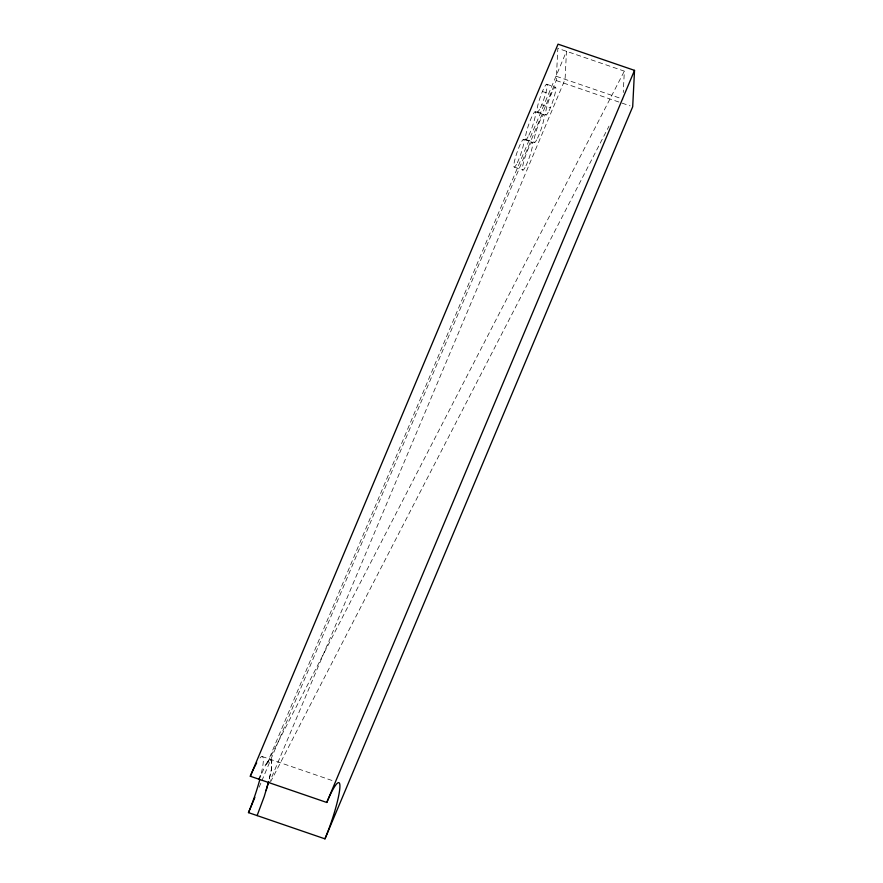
<?xml version="1.0" encoding="UTF-8"?>
<svg xmlns="http://www.w3.org/2000/svg" width="883" height="883" viewBox="0 0 883 883"><rect width="100%" height="100%" fill="white"/><g stroke="black" fill="none" stroke-linecap="round" stroke-linejoin="round"><path stroke-width="0.66" stroke-dasharray="4.42 3.31" d="M261.832 780.848L556.224 80.53L557.835 48.333L624.336 71.137L623.266 92.483M265.838 764.965L270.595 759.413L271.765 760.462L271.335 769.888L268.995 780.197L271.291 769.877L271.765 760.462C266.346 758.155 263.741 771.014 261.004 774.634A40.11 5.596 -71.1 0 0 259.955 757.989M268.587 760.947L267.505 762.537L566.478 51.302L565.076 79.315L270.364 780.395M259.161 787.206L261.302 782.117M267.505 762.537L624.336 71.137M270.518 781.974L609.016 126.126M556.433 76.346L622.934 99.15M556.224 80.53L630.098 105.872M546.698 84.238L555.341 87.207M542.427 91.479L551.069 94.437M541.754 104.779L550.396 107.748M537.482 112.02L546.124 114.989M535.12 111.777L543.773 114.735M525.904 139.558L534.557 142.516M523.542 139.315L532.195 142.284M514.325 167.097L522.979 170.066M261.986 756.455L334.525 781.334M540.44 107.715A14.669 2.042 -71.1 0 0 547.129 84.625A14.669 2.042 -71.1 0 0 538.696 102.053A14.669 2.042 -71.1 0 0 540.44 107.715M528.862 135.242A14.669 2.042 -71.1 0 0 535.551 112.163A14.669 2.042 -71.1 0 0 527.129 129.58A14.669 2.042 -71.1 0 0 528.862 135.242M517.283 162.792A14.669 2.042 -71.1 0 0 523.972 139.702A14.669 2.042 -71.1 0 0 515.551 157.13A14.669 2.042 -71.1 0 0 517.283 162.792M549.083 110.673A14.669 2.042 -71.1 0 0 555.771 87.594A14.669 2.042 -71.1 0 0 547.339 105.011A14.669 2.042 -71.1 0 0 549.083 110.673M537.515 138.212A14.669 2.042 -71.1 0 0 544.204 115.121A14.669 2.042 -71.1 0 0 535.771 132.549A14.669 2.042 -71.1 0 0 537.515 138.212M525.937 165.761A14.669 2.042 -71.1 0 0 532.626 142.671A14.669 2.042 -71.1 0 0 524.193 160.088A14.669 2.042 -71.1 0 0 525.937 165.761"/><path stroke-width="1.32" d="M324.955 838.85A40.11 5.596 -71.1 0 0 339.889 787.316A40.11 5.596 -71.1 0 0 326.776 802.47L250.308 776.245L558.045 44.15L634.524 70.375L632.692 106.755L324.955 838.85L248.476 812.625A40.11 5.596 -71.1 0 0 259.779 779.7M266.092 790.55L268.686 781.499L264.249 796.477L257.119 815.583M248.476 812.625L254.889 797.371M326.776 802.47L634.524 70.375M258.951 779.203L260.485 775.771M250.308 776.245A40.11 5.596 -71.1 0 1 256.677 762.89"/></g></svg>
